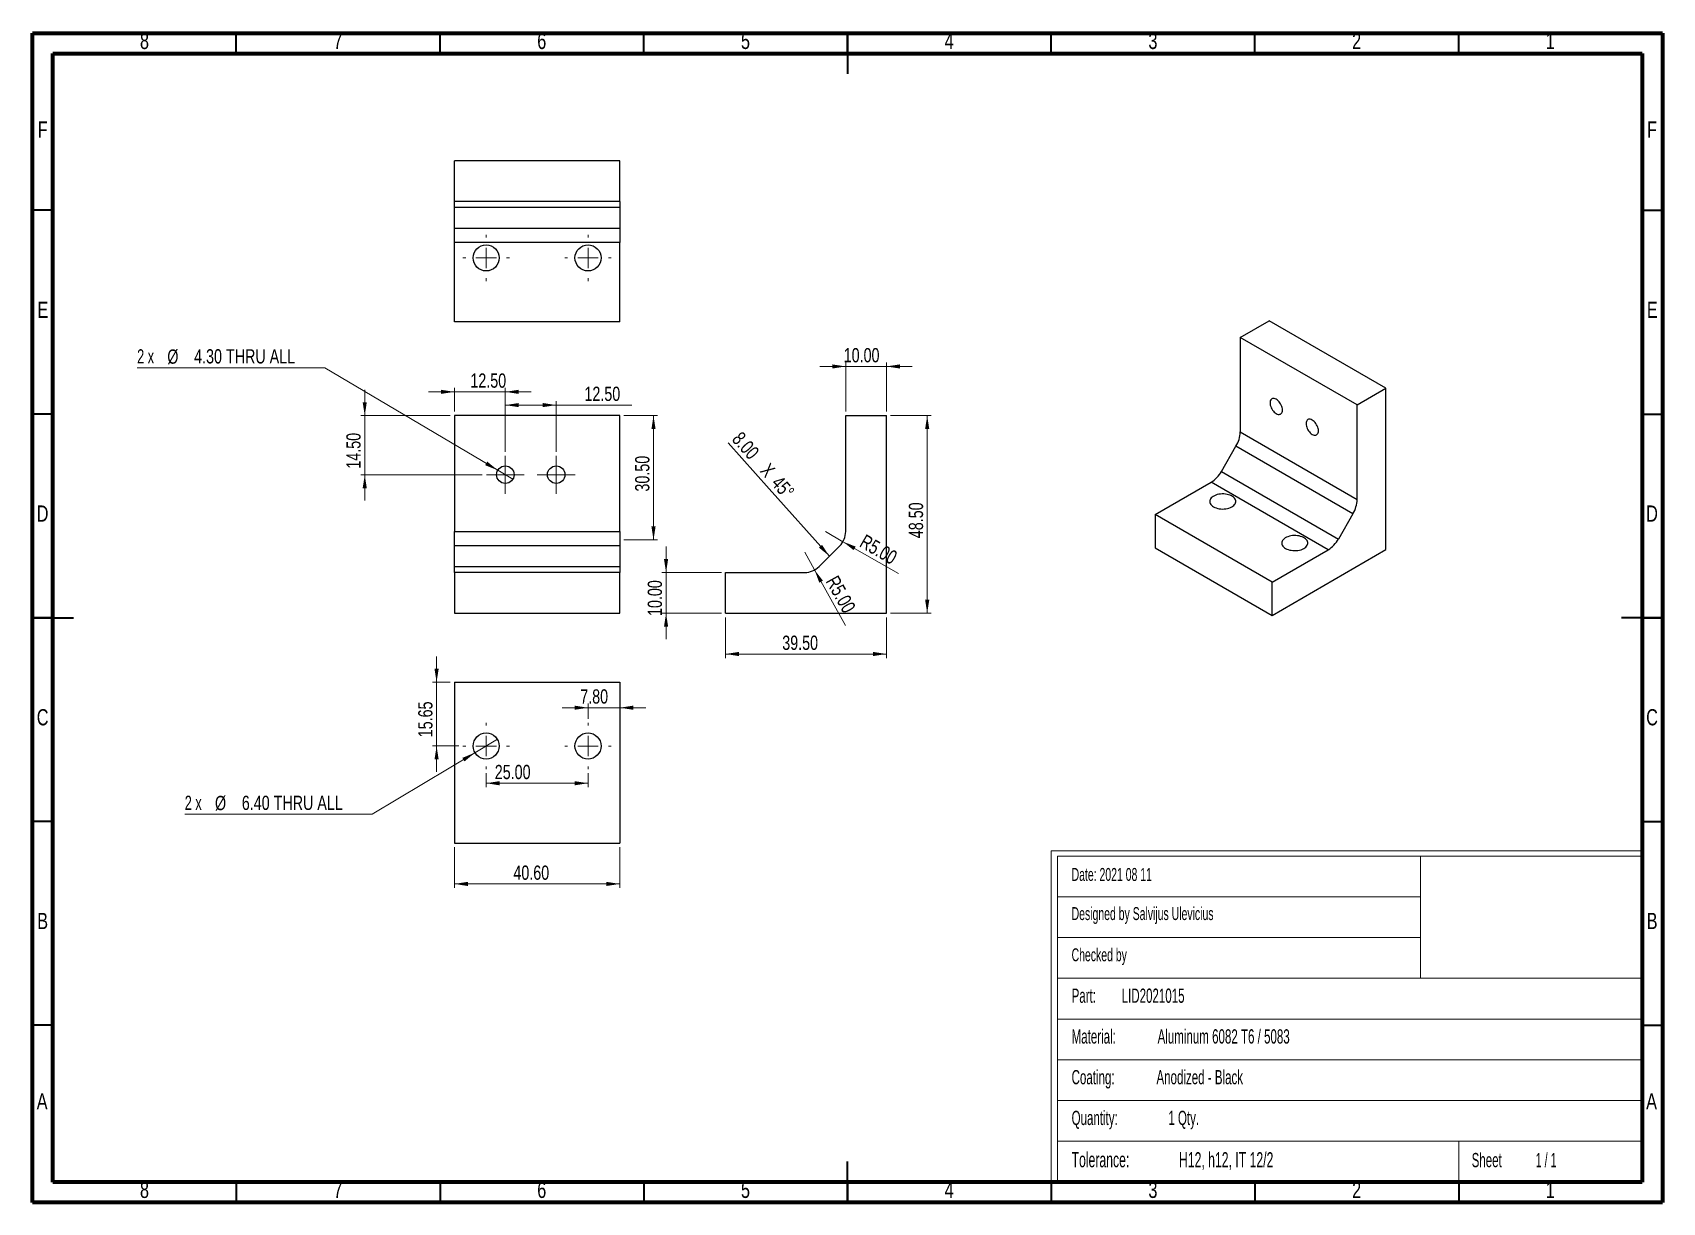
# Model space of a CAD drawing. Header units: millimetres. Extents: x 15 to 415, y 5 to 292.
import ezdxf

# ---------------------------------------------------------------- set-up
doc = ezdxf.new("R2010")
doc.units = ezdxf.units.MM
doc.styles.add('SLDTEXTSTYLE0', font='TXT', dxfattribs={"width": 0.605})
doc.styles.add('SLDTEXTSTYLE1', font='TXT', dxfattribs={"width": 0.563})
doc.styles.add('SLDTEXTSTYLE2', font='TXT', dxfattribs={"width": 0.75})
doc.styles.add('SLDTEXTSTYLE3', font='TXT', dxfattribs={"width": 0.666667})
doc.dimstyles.new('SLDDIMSTYLE0', dxfattribs={"dimtxt": 3.5, "dimasz": 3.302, "dimexe": 0, "dimexo": 0.0625, "dimgap": 0.875, "dimtad": 0, "dimtih": 1, "dimtoh": 1, "dimrnd": 1e-09, "dimzin": 4, "dimdsep": 46, "dimtxsty": 'SLDTEXTSTYLE2', "dimblk1": 'NONE', "dimsah": 1, "dimcen": 0, "dimadec": 0, "dimazin": 1, "dimtfac": 1, "dimtmove": 0, "dimatfit": 3, "dimldrblk": 'NONE', "dimfxl": 0, "dimfrac": 2, "dimtolj": 1, "dimtzin": 12, "dimarcsym": 0})
doc.dimstyles.new('SLDDIMSTYLE1', dxfattribs={"dimtxt": 3.5, "dimasz": 3.302, "dimexe": 0, "dimexo": 0.0625, "dimgap": 0.875, "dimtad": 1, "dimrnd": 1e-09, "dimzin": 4, "dimdsep": 46, "dimtxsty": 'SLDTEXTSTYLE2', "dimsah": 1, "dimcen": 0.09, "dimadec": 0, "dimazin": 1, "dimtfac": 1, "dimtmove": 0, "dimatfit": 0, "dimfxl": 0, "dimfrac": 2, "dimtolj": 1, "dimtzin": 12, "dimarcsym": 0})
doc.dimstyles.new('SLDDIMSTYLE2', dxfattribs={"dimtxt": 3.5, "dimasz": 3.302, "dimexe": 0, "dimexo": 0.0625, "dimgap": 0.875, "dimtad": 1, "dimrnd": 1e-09, "dimzin": 4, "dimdsep": 46, "dimtxsty": 'SLDTEXTSTYLE2', "dimsah": 1, "dimcen": 0.09, "dimadec": 0, "dimazin": 1, "dimtfac": 1, "dimtofl": 0, "dimtmove": 0, "dimatfit": 3, "dimfxl": 0, "dimfrac": 2, "dimtolj": 1, "dimtzin": 12, "dimarcsym": 0})
doc.dimstyles.new('SLDDIMSTYLE3', dxfattribs={"dimtxt": 3.5, "dimasz": 3.302, "dimexe": 0, "dimexo": 0.0625, "dimgap": 0.875, "dimtad": 1, "dimrnd": 1e-09, "dimzin": 4, "dimdsep": 46, "dimtxsty": 'SLDTEXTSTYLE2', "dimsah": 1, "dimcen": 0, "dimadec": 0, "dimazin": 1, "dimtfac": 1, "dimtofl": 0, "dimtmove": 0, "dimatfit": 3, "dimfxl": 0, "dimfrac": 2, "dimtolj": 1, "dimtzin": 12, "dimarcsym": 0})
doc.dimstyles.new('SLDDIMSTYLE4', dxfattribs={"dimtxt": 3.5, "dimasz": 3.302, "dimexe": 0, "dimexo": 0.0625, "dimgap": 0.875, "dimtad": 1, "dimrnd": 1e-09, "dimzin": 12, "dimdsep": 46, "dimtxsty": 'SLDTEXTSTYLE2', "dimsah": 1, "dimcen": 0.09, "dimadec": 0, "dimazin": 3, "dimtfac": 1, "dimtmove": 0, "dimatfit": 0, "dimfxl": 0, "dimfrac": 2, "dimtolj": 1, "dimtzin": 12, "dimarcsym": 0})

# ---------------------------------------------------------------- blocks, each defined once
blk = doc.blocks.new('SW_NOTE_0')
at = {"color": 0, "linetype": 'Continuous', "lineweight": 0, "attachment_point": 1, "style": 'SLDTEXTSTYLE0'}
for s, insert, char_height in [('Tolerance:', (0, 4.77), 3.704), ('H12, h12, IT 12/2', (26.36, 4.77), 3.7042)]:
    blk.add_mtext(s, dxfattribs=dict(at, insert=insert, char_height=char_height))
blk = doc.blocks.new('SW_NOTE_0_1')
at = {"color": 0, "linetype": 'Continuous', "lineweight": 0, "char_height": 3.5, "attachment_point": 1}
for s, insert, style in [('Sheet', (0, 4.51), 'SLDTEXTSTYLE0'), ('1 / 1', (15.72, 4.51), 'SLDTEXTSTYLE1')]:
    blk.add_mtext(s, dxfattribs=dict(at, insert=insert, style=style))
blk = doc.blocks.new('SW_NOTE_0_2')
at = {"color": 0, "linetype": 'Continuous', "lineweight": 0, "char_height": 3.5, "attachment_point": 1, "style": 'SLDTEXTSTYLE0'}
for s, insert in [('Quantity:', (0, 4.51)), ('1 Qty.', (23.74, 4.51))]:
    blk.add_mtext(s, dxfattribs=dict(at, insert=insert))
blk = doc.blocks.new('SW_NOTE_0_3')
at = {"color": 0, "linetype": 'Continuous', "lineweight": 0, "char_height": 3.5, "attachment_point": 1, "style": 'SLDTEXTSTYLE0'}
for s, insert in [('Coating:', (0, 4.51)), ('Anodized - Black', (20.83, 4.51))]:
    blk.add_mtext(s, dxfattribs=dict(at, insert=insert))
blk = doc.blocks.new('SW_NOTE_0_4')
at = {"color": 0, "linetype": 'Continuous', "lineweight": 0, "char_height": 3.5, "attachment_point": 1, "style": 'SLDTEXTSTYLE0'}
for s, insert in [('Material:', (0, 4.51)), ('Aluminum 6082 T6 / 5083', (21.11, 4.51))]:
    blk.add_mtext(s, dxfattribs=dict(at, insert=insert))
blk = doc.blocks.new('SW_NOTE_0_5')
at = {"color": 0, "linetype": 'Continuous', "lineweight": 0, "char_height": 3.5, "attachment_point": 1, "style": 'SLDTEXTSTYLE0'}
for s, insert in [('Part:', (0, 4.51)), ('LID2021015', (12.29, 4.51))]:
    blk.add_mtext(s, dxfattribs=dict(at, insert=insert))
blk = doc.blocks.new('_D')
at = {"color": 7, "linetype": 'Continuous', "lineweight": 0}
for p, q in [((86.69, 209.84), (40.65, 209.84)), ((129.17, 184.7), (86.69, 209.84)), ((132.87, 182.51), (129.17, 184.7))]:
    blk.add_line(p, q, dxfattribs=at)
at = {"color": 7, "linetype": 'Continuous', "lineweight": 18}
blk.add_solid([(129.17, 184.7), (126.58, 186.82), (126.07, 185.94)], dxfattribs=at)
at = {"color": 7, "linetype": 'Continuous', "lineweight": 18, "char_height": 3.5, "attachment_point": 1}
for s, insert, style in [('2 x', (40.65, 214.41), 'SLDTEXTSTYLE3'), ('%%c', (48.06, 214.35), 'SLDTEXTSTYLE2'), ('4.30 THRU ALL', (54.65, 214.41), 'SLDTEXTSTYLE2')]:
    blk.add_mtext(s, dxfattribs=dict(at, insert=insert, style=style))
blk = doc.blocks.new('_None')
blk = doc.blocks.new('_D_1')
at = {"color": 7, "linetype": 'Continuous', "lineweight": 0}
for p, q in [((118.52, 199.1), (118.52, 204.94)), ((131.02, 189.25), (131.02, 204.94)), ((118.52, 203.94), (112.17, 203.94)), ((118.52, 203.94), (131.02, 203.94)), ((131.02, 203.94), (137.37, 203.94))]:
    blk.add_line(p, q, dxfattribs=at)
at = {"color": 7, "linetype": 'Continuous', "lineweight": 18}
for points in [[(118.52, 203.94), (115.21, 204.45), (115.21, 203.44)], [(131.02, 203.94), (134.32, 203.44), (134.32, 204.45)]]:
    blk.add_solid(points, dxfattribs=at)
at = {"color": 7, "linetype": 'Continuous', "lineweight": 18, "insert": (122.44, 208.46), "char_height": 3.5, "attachment_point": 1, "style": 'SLDTEXTSTYLE2'}
blk.add_mtext('12.50', dxfattribs=at)
blk = doc.blocks.new('_D_2')
at = {"color": 7, "linetype": 'Continuous', "lineweight": 0}
for p, q in [((131.02, 189.25), (131.02, 201.69)), ((131.02, 200.69), (143.52, 200.69)), ((143.52, 189.25), (143.52, 201.69)), ((143.52, 200.69), (162.07, 200.69))]:
    blk.add_line(p, q, dxfattribs=at)
at = {"color": 7, "linetype": 'Continuous', "lineweight": 18}
for points in [[(131.02, 200.69), (134.32, 200.19), (134.32, 201.2)], [(143.52, 200.69), (140.21, 201.2), (140.21, 200.19)]]:
    blk.add_solid(points, dxfattribs=at)
at = {"color": 7, "linetype": 'Continuous', "lineweight": 18, "insert": (150.44, 205.21), "char_height": 3.5, "attachment_point": 1, "style": 'SLDTEXTSTYLE2'}
blk.add_mtext('12.50', dxfattribs=at)
blk = doc.blocks.new('_D_3')
at = {"color": 7, "linetype": 'Continuous', "lineweight": 0}
for p, q in [((96.52, 198.1), (96.52, 204.45)), ((117.52, 198.1), (95.52, 198.1)), ((96.52, 183.6), (96.52, 198.1)), ((125.37, 183.6), (95.52, 183.6)), ((96.52, 183.6), (96.52, 177.25))]:
    blk.add_line(p, q, dxfattribs=at)
at = {"color": 7, "linetype": 'Continuous', "lineweight": 18}
for points in [[(96.52, 198.1), (97.02, 201.4), (96.01, 201.4)], [(96.52, 183.6), (96.01, 180.3), (97.02, 180.3)]]:
    blk.add_solid(points, dxfattribs=at)
at = {"color": 7, "linetype": 'Continuous', "lineweight": 18, "insert": (92, 185.09), "char_height": 3.5, "attachment_point": 1, "rotation": 90, "style": 'SLDTEXTSTYLE2'}
blk.add_mtext('14.50', dxfattribs=at)
blk = doc.blocks.new('_D_4')
at = {"color": 7, "linetype": 'Continuous', "lineweight": 0}
for p, q in [((160.12, 198.1), (168.39, 198.1)), ((167.39, 167.6), (167.39, 198.1)), ((160.12, 167.6), (168.39, 167.6))]:
    blk.add_line(p, q, dxfattribs=at)
at = {"color": 7, "linetype": 'Continuous', "lineweight": 18}
for points in [[(167.39, 198.1), (166.88, 194.8), (167.9, 194.8)], [(167.39, 167.6), (167.9, 170.9), (166.88, 170.9)]]:
    blk.add_solid(points, dxfattribs=at)
at = {"color": 7, "linetype": 'Continuous', "lineweight": 18, "insert": (162.88, 179.47), "char_height": 3.5, "attachment_point": 1, "rotation": 90, "style": 'SLDTEXTSTYLE2'}
blk.add_mtext('30.50', dxfattribs=at)
blk = doc.blocks.new('SW_CENTERMARKSYMBOL_0')
at = {"color": 0, "linetype": 'Continuous', "lineweight": 18}
for p, q in [((0, 2.5), (0, 4.65)), ((-2.5, 0), (-4.65, 0)), ((0, 0), (-2.5, 0)), ((0, 0), (0, 2.5)), ((0, 0), (0, -2.5)), ((0, 0), (2.5, 0)), ((2.5, 0), (4.65, 0)), ((0, -2.5), (0, -4.65))]:
    blk.add_line(p, q, dxfattribs=at)
blk = doc.blocks.new('SW_CENTERMARKSYMBOL_1')
at = {"color": 0, "linetype": 'Continuous', "lineweight": 18}
for p, q in [((0, 2.5), (0, 4.65)), ((-2.5, 0), (-4.65, 0)), ((0, 0), (-2.5, 0)), ((0, 0), (0, 2.5)), ((0, 0), (0, -2.5)), ((0, 0), (2.5, 0)), ((2.5, 0), (4.65, 0)), ((0, -2.5), (0, -4.65))]:
    blk.add_line(p, q, dxfattribs=at)
blk = doc.blocks.new('_D_5')
at = {"color": 7, "linetype": 'Continuous', "lineweight": 0}
for p, q in [((225.56, 198.1), (235.56, 198.1)), ((234.56, 149.6), (234.56, 198.1)), ((225.56, 149.6), (235.56, 149.6))]:
    blk.add_line(p, q, dxfattribs=at)
at = {"color": 7, "linetype": 'Continuous', "lineweight": 18}
for points in [[(234.56, 198.1), (234.05, 194.8), (235.07, 194.8)], [(234.56, 149.6), (235.07, 152.9), (234.05, 152.9)]]:
    blk.add_solid(points, dxfattribs=at)
at = {"color": 7, "linetype": 'Continuous', "lineweight": 18, "insert": (230.05, 168.03), "char_height": 3.5, "attachment_point": 1, "rotation": 90, "style": 'SLDTEXTSTYLE2'}
blk.add_mtext('48.50', dxfattribs=at)
blk = doc.blocks.new('_D_6')
at = {"color": 7, "linetype": 'Continuous', "lineweight": 0}
for p, q in [((185.06, 148.6), (185.06, 138.6)), ((224.56, 148.6), (224.56, 138.6)), ((185.06, 139.6), (224.56, 139.6))]:
    blk.add_line(p, q, dxfattribs=at)
at = {"color": 7, "linetype": 'Continuous', "lineweight": 18}
for points in [[(185.06, 139.6), (188.36, 139.09), (188.36, 140.11)], [(224.56, 139.6), (221.26, 140.11), (221.26, 139.09)]]:
    blk.add_solid(points, dxfattribs=at)
at = {"color": 7, "linetype": 'Continuous', "lineweight": 18, "insert": (198.99, 144.11), "char_height": 3.5, "attachment_point": 1, "style": 'SLDTEXTSTYLE2'}
blk.add_mtext('39.50', dxfattribs=at)
blk = doc.blocks.new('SW_CHAMFER_DIMENSION_0')
at = {"color": 0, "linetype": 'Continuous', "lineweight": 0}
for p, q in [((10.1, -11.32), (0, 0)), ((24.88, -27.87), (10.1, -11.32))]:
    blk.add_line(p, q, dxfattribs=at)
at = {"color": 0, "linetype": 'Continuous', "lineweight": 18}
blk.add_solid([(24.88, -27.87), (23.06, -25.07), (22.3, -25.74)], dxfattribs=at)
at = {"color": 0, "linetype": 'Continuous', "lineweight": 18, "char_height": 3.5, "attachment_point": 1, "rotation": 311.7326, "style": 'SLDTEXTSTYLE2'}
for s, insert in [('8.00', (3.37, 3)), ('X', (10.27, -4.73)), ('45°', (13.01, -7.8))]:
    blk.add_mtext(s, dxfattribs=dict(at, insert=insert))
blk = doc.blocks.new('_D_7')
at = {"color": 7, "linetype": 'Continuous', "lineweight": 0}
for p, q in [((214.56, 210.18), (208.21, 210.18)), ((214.56, 199.1), (214.56, 211.18)), ((214.56, 210.18), (224.56, 210.18)), ((224.56, 199.1), (224.56, 211.18)), ((224.56, 210.18), (230.91, 210.18))]:
    blk.add_line(p, q, dxfattribs=at)
at = {"color": 7, "linetype": 'Continuous', "lineweight": 18}
for points in [[(214.56, 210.18), (211.26, 210.68), (211.26, 209.67)], [(224.56, 210.18), (227.86, 209.67), (227.86, 210.68)]]:
    blk.add_solid(points, dxfattribs=at)
at = {"color": 7, "linetype": 'Continuous', "lineweight": 18, "insert": (214.07, 214.69), "char_height": 3.5, "attachment_point": 1, "style": 'SLDTEXTSTYLE2'}
blk.add_mtext('10.00', dxfattribs=at)
blk = doc.blocks.new('_D_8')
at = {"color": 7, "linetype": 'Continuous', "lineweight": 0}
for p, q in [((170.47, 159.6), (170.47, 165.95)), ((184.06, 159.6), (169.47, 159.6)), ((170.47, 149.6), (170.47, 159.6)), ((184.06, 149.6), (169.47, 149.6)), ((170.47, 149.6), (170.47, 143.25))]:
    blk.add_line(p, q, dxfattribs=at)
at = {"color": 7, "linetype": 'Continuous', "lineweight": 18}
for points in [[(170.47, 159.6), (170.98, 162.9), (169.96, 162.9)], [(170.47, 149.6), (169.96, 146.3), (170.98, 146.3)]]:
    blk.add_solid(points, dxfattribs=at)
at = {"color": 7, "linetype": 'Continuous', "lineweight": 18, "insert": (165.96, 148.93), "char_height": 3.5, "attachment_point": 1, "rotation": 90, "style": 'SLDTEXTSTYLE2'}
blk.add_mtext('10.00', dxfattribs=at)
blk = doc.blocks.new('_D_9')
at = {"color": 7, "linetype": 'Continuous', "lineweight": 0}
for q in [(209.56, 169.67), (227.5, 159.32)]:
    blk.add_line((213.89, 167.17), q, dxfattribs=at)
at = {"color": 7, "linetype": 'Continuous', "lineweight": 18}
blk.add_solid([(213.89, 167.17), (216.5, 165.08), (217, 165.96)], dxfattribs=at)
at = {"color": 7, "linetype": 'Continuous', "lineweight": 18, "insert": (219.44, 169.13), "char_height": 3.5, "attachment_point": 1, "rotation": 330, "style": 'SLDTEXTSTYLE2'}
blk.add_mtext('R5.00', dxfattribs=at)
blk = doc.blocks.new('_D_10')
at = {"color": 7, "linetype": 'Continuous', "lineweight": 0}
for q in [(204.49, 164.6), (214.5, 146.62)]:
    blk.add_line((206.92, 160.23), q, dxfattribs=at)
at = {"color": 7, "linetype": 'Continuous', "lineweight": 18}
blk.add_solid([(206.92, 160.23), (208.08, 157.1), (208.97, 157.59)], dxfattribs=at)
at = {"color": 7, "linetype": 'Continuous', "lineweight": 18, "insert": (212.62, 159.18), "char_height": 3.5, "attachment_point": 1, "rotation": 299.0993, "style": 'SLDTEXTSTYLE2'}
blk.add_mtext('R5.00', dxfattribs=at)
blk = doc.blocks.new('_D_11')
at = {"color": 7, "linetype": 'Continuous', "lineweight": 0}
for p, q in [((129.06, 118.66), (123.57, 115.37)), ((123.57, 115.37), (98.38, 100.26)), ((98.38, 100.26), (52.34, 100.26))]:
    blk.add_line(p, q, dxfattribs=at)
at = {"color": 7, "linetype": 'Continuous', "lineweight": 18}
blk.add_solid([(123.57, 115.37), (120.48, 114.11), (121, 113.24)], dxfattribs=at)
at = {"color": 7, "linetype": 'Continuous', "lineweight": 18, "char_height": 3.5, "attachment_point": 1}
for s, insert, style in [('2 x', (52.34, 104.82), 'SLDTEXTSTYLE3'), ('%%c', (59.76, 104.77), 'SLDTEXTSTYLE2'), ('6.40 THRU ALL', (66.35, 104.82), 'SLDTEXTSTYLE2')]:
    blk.add_mtext(s, dxfattribs=dict(at, insert=insert, style=style))
blk = doc.blocks.new('_D_12')
at = {"color": 7, "linetype": 'Continuous', "lineweight": 0}
for p, q in [((118.52, 92.17), (118.52, 82.17)), ((159.12, 92.17), (159.12, 82.17)), ((118.52, 83.17), (159.12, 83.17))]:
    blk.add_line(p, q, dxfattribs=at)
at = {"color": 7, "linetype": 'Continuous', "lineweight": 18}
for points in [[(118.52, 83.17), (121.82, 82.66), (121.82, 83.68)], [(159.12, 83.17), (155.81, 83.68), (155.81, 82.66)]]:
    blk.add_solid(points, dxfattribs=at)
at = {"color": 7, "linetype": 'Continuous', "lineweight": 18, "insert": (133, 87.68), "char_height": 3.5, "attachment_point": 1, "style": 'SLDTEXTSTYLE2'}
blk.add_mtext('40.60', dxfattribs=at)
blk = doc.blocks.new('_D_13')
at = {"color": 7, "linetype": 'Continuous', "lineweight": 0}
for p, q in [((114.15, 132.67), (114.15, 139.02)), ((117.52, 132.67), (113.15, 132.67)), ((114.15, 132.67), (114.15, 117.02)), ((119.62, 117.02), (113.15, 117.02)), ((114.15, 117.02), (114.15, 110.67))]:
    blk.add_line(p, q, dxfattribs=at)
at = {"color": 7, "linetype": 'Continuous', "lineweight": 18}
for points in [[(114.15, 132.67), (114.66, 135.97), (113.64, 135.97)], [(114.15, 117.02), (113.64, 113.72), (114.66, 113.72)]]:
    blk.add_solid(points, dxfattribs=at)
at = {"color": 7, "linetype": 'Continuous', "lineweight": 18, "insert": (109.64, 119.16), "char_height": 3.5, "attachment_point": 1, "rotation": 90, "style": 'SLDTEXTSTYLE2'}
blk.add_mtext('15.65', dxfattribs=at)
blk = doc.blocks.new('_D_14')
at = {"color": 7, "linetype": 'Continuous', "lineweight": 0}
for p, q in [((126.32, 110.32), (126.32, 106.88)), ((151.32, 110.32), (151.32, 106.88)), ((151.32, 107.88), (126.32, 107.88))]:
    blk.add_line(p, q, dxfattribs=at)
at = {"color": 7, "linetype": 'Continuous', "lineweight": 18}
for points in [[(126.32, 107.88), (129.62, 107.37), (129.62, 108.39)], [(151.32, 107.88), (148.01, 108.39), (148.01, 107.37)]]:
    blk.add_solid(points, dxfattribs=at)
at = {"color": 7, "linetype": 'Continuous', "lineweight": 18, "insert": (128.43, 112.39), "char_height": 3.5, "attachment_point": 1, "style": 'SLDTEXTSTYLE2'}
blk.add_mtext('25.00', dxfattribs=at)
blk = doc.blocks.new('_D_15')
at = {"color": 7, "linetype": 'Continuous', "lineweight": 0}
for p, q in [((151.32, 126.42), (144.97, 126.42)), ((151.32, 123.72), (151.32, 127.42)), ((151.32, 126.42), (159.12, 126.42)), ((159.12, 126.42), (165.47, 126.42))]:
    blk.add_line(p, q, dxfattribs=at)
at = {"color": 7, "linetype": 'Continuous', "lineweight": 18}
for points in [[(151.32, 126.42), (148.01, 126.92), (148.01, 125.91)], [(159.12, 126.42), (162.42, 125.91), (162.42, 126.92)]]:
    blk.add_solid(points, dxfattribs=at)
at = {"color": 7, "linetype": 'Continuous', "lineweight": 18, "insert": (149.41, 130.93), "char_height": 3.5, "attachment_point": 1, "style": 'SLDTEXTSTYLE2'}
blk.add_mtext('7.80', dxfattribs=at)
blk = doc.blocks.new('SW_CENTERMARKSYMBOL_2')
at = {"color": 0, "linetype": 'Continuous', "lineweight": 18}
for p, q in [((0, 5), (0, 5.7)), ((-5, 0), (-5.7, 0)), ((0, 0), (-2.5, 0)), ((0, 0), (0, 2.5)), ((0, 0), (0, -2.5)), ((0, 0), (2.5, 0)), ((5, 0), (5.7, 0)), ((0, -5), (0, -5.7))]:
    blk.add_line(p, q, dxfattribs=at)
blk = doc.blocks.new('SW_CENTERMARKSYMBOL_3')
at = {"color": 0, "linetype": 'Continuous', "lineweight": 18}
for p, q in [((0, 5), (0, 5.7)), ((-5, 0), (-5.7, 0)), ((0, 0), (-2.5, 0)), ((0, 0), (0, 2.5)), ((0, 0), (0, -2.5)), ((0, 0), (2.5, 0)), ((5, 0), (5.7, 0)), ((0, -5), (0, -5.7))]:
    blk.add_line(p, q, dxfattribs=at)
blk = doc.blocks.new('SW_CENTERMARKSYMBOL_4')
at = {"color": 0, "linetype": 'Continuous', "lineweight": 18}
for p, q in [((0, 5), (0, 5.7)), ((-5, 0), (-5.7, 0)), ((0, 0), (-2.5, 0)), ((0, 0), (0, 2.5)), ((0, 0), (0, -2.5)), ((0, 0), (2.5, 0)), ((5, 0), (5.7, 0)), ((0, -5), (0, -5.7))]:
    blk.add_line(p, q, dxfattribs=at)
blk = doc.blocks.new('SW_CENTERMARKSYMBOL_5')
at = {"color": 0, "linetype": 'Continuous', "lineweight": 18}
for p, q in [((0, 5), (0, 5.7)), ((-5, 0), (-5.7, 0)), ((0, 0), (-2.5, 0)), ((0, 0), (0, 2.5)), ((0, 0), (0, -2.5)), ((0, 0), (2.5, 0)), ((5, 0), (5.7, 0)), ((0, -5), (0, -5.7))]:
    blk.add_line(p, q, dxfattribs=at)

msp = doc.modelspace()

# ---------------------------------------------------------------- linework, layer by layer
at = {"color": 7, "linetype": 'Continuous', "lineweight": 70}
for p, q in [((15, 5), (15, 292)), ((15, 292), (415, 292)), ((415, 292), (415, 5)), ((20, 10), (20, 287)), ((20, 287), (410, 287)), ((410, 287), (410, 10)), ((410, 10), (20, 10)), ((415, 5), (15, 5))]:
    msp.add_line(p, q, dxfattribs=at)
at = {"color": 7, "linetype": 'Continuous', "lineweight": 35}
for p, q in [((65, 287), (65, 292)), ((115, 287), (115, 292)), ((165, 287), (165, 292)), ((215, 292.001), (215, 281.999)), ((215, 287), (215, 292)), ((265, 287), (265, 292)), ((315, 287), (315, 292)), ((365, 287), (365, 292)), ((20, 248.5), (15, 248.5)), ((410, 248.5), (415, 248.5)), ((20, 198.5), (15, 198.5)), ((410, 198.5), (415, 198.5)), ((14.999, 148.5), (25.001, 148.5)), ((20, 148.5), (15, 148.5)), ((415.001, 148.5), (404.999, 148.5)), ((410, 148.5), (415, 148.5)), ((20, 98.5), (15, 98.5)), ((410, 98.5), (415, 98.5)), ((20, 48.5), (15, 48.5)), ((410, 48.5), (415, 48.5)), ((215, 4.999), (215, 15.001)), ((65, 10), (65, 5)), ((115, 10), (115, 5)), ((165, 10), (165, 5)), ((215, 10), (215, 5)), ((265, 10), (265, 5)), ((315, 10), (315, 5)), ((365, 10), (365, 5))]:
    msp.add_line(p, q, dxfattribs=at)
at = {"color": 7, "linetype": 'Continuous', "lineweight": 25}
for p, q in [((159.116, 260.664), (118.516, 260.664)), ((118.516, 250.664), (118.516, 260.664)), ((159.116, 250.664), (159.116, 260.664)), ((159.116, 250.664), (118.516, 250.664)), ((118.516, 249.2), (118.516, 250.664)), ((159.116, 249.2), (118.516, 249.2)), ((118.516, 244.128), (118.516, 249.2)), ((159.116, 250.664), (159.116, 249.2)), ((159.116, 249.2), (159.116, 244.128)), ((118.516, 244.128), (159.116, 244.128)), ((118.516, 240.593), (118.516, 244.128)), ((159.116, 244.128), (159.116, 240.593)), ((159.116, 240.593), (118.516, 240.593)), ((118.516, 221.164), (118.516, 240.593)), ((159.116, 221.164), (159.116, 240.593)), ((159.116, 221.164), (118.516, 221.164)), ((311.382, 217.307), (318.453, 221.389)), ((347.161, 204.816), (318.453, 221.389)), ((340.09, 200.733), (311.382, 217.307)), ((311.382, 217.307), (311.382, 194.093)), ((340.09, 200.733), (347.161, 204.816)), ((347.161, 165.213), (347.161, 204.816)), ((340.09, 177.52), (340.09, 200.733)), ((159.116, 198.101), (118.516, 198.101)), ((118.516, 198.101), (118.516, 169.672)), ((159.116, 169.672), (159.116, 198.101)), ((214.561, 169.672), (214.561, 198.101)), ((214.561, 198.101), (224.561, 198.101)), ((224.561, 149.601), (224.561, 198.101)), ((311.382, 194.093), (340.09, 177.52)), ((306.76, 184.398), (310.346, 190.608)), ((339.055, 174.035), (310.346, 190.608)), ((306.76, 184.398), (335.469, 167.825)), ((290.522, 173.828), (304.26, 181.759)), ((332.969, 165.186), (304.26, 181.759)), ((319.231, 157.255), (290.522, 173.828)), ((290.522, 173.828), (290.522, 165.662)), ((339.055, 174.035), (335.469, 167.825)), ((118.516, 169.672), (159.116, 169.672)), ((118.516, 166.136), (118.516, 169.672)), ((159.116, 169.672), (159.116, 166.136)), ((159.116, 166.136), (118.516, 166.136)), ((118.516, 161.065), (118.516, 166.136)), ((159.116, 166.136), (159.116, 161.065)), ((213.097, 166.136), (208.025, 161.065)), ((290.522, 165.662), (319.231, 149.089)), ((319.231, 149.089), (347.161, 165.213)), ((319.231, 157.255), (332.969, 165.186)), ((118.516, 161.065), (159.116, 161.065)), ((118.516, 159.601), (118.516, 161.065)), ((159.116, 161.065), (159.116, 159.601)), ((159.116, 159.601), (118.516, 159.601)), ((118.516, 159.601), (118.516, 149.601)), ((159.116, 149.601), (159.116, 159.601)), ((185.061, 149.601), (185.061, 159.601)), ((185.061, 159.601), (204.49, 159.601)), ((319.231, 149.089), (319.231, 157.255)), ((118.516, 149.601), (159.116, 149.601)), ((185.061, 149.601), (224.561, 149.601)), ((118.516, 132.668), (159.116, 132.668)), ((118.516, 132.668), (118.516, 93.168)), ((159.116, 132.668), (159.116, 93.168)), ((118.516, 93.168), (159.116, 93.168))]:
    msp.add_line(p, q, dxfattribs=at)
at = {"color": 7, "linetype": 'Continuous', "lineweight": 18}
for p, q in [((265, 91.31), (265, 9.81)), ((265, 91.31), (410, 91.31)), ((410, 90), (266.5, 90)), ((266.5, 90), (266.5, 10)), ((355.602, 90), (355.602, 60)), ((266.5, 80), (355.602, 80)), ((266.5, 70), (355.602, 70)), ((266.5, 60), (410, 60)), ((266.5, 60), (410, 60)), ((266.5, 50), (410, 50)), ((266.5, 40), (410, 40)), ((266.5, 30), (410, 30)), ((266.5, 20), (410, 20)), ((365, 20), (365, 10))]:
    msp.add_line(p, q, dxfattribs=at)
at = {"color": 7, "linetype": 'Continuous', "lineweight": 25, "flags": 128}
for points in [[(321.741, 199.487), (321.722, 199.772), (321.666, 200.072), (321.575, 200.379), (321.45, 200.686), (321.295, 200.985), (321.114, 201.269), (320.911, 201.53), (320.69, 201.763), (320.458, 201.961), (320.22, 202.12), (319.983, 202.235), (319.751, 202.305), (319.53, 202.327), (319.327, 202.3), (319.145, 202.226), (318.991, 202.106), (318.866, 201.943), (318.775, 201.741), (318.719, 201.506), (318.7, 201.242), (318.719, 200.956), (318.775, 200.656), (318.866, 200.349), (318.991, 200.042), (319.145, 199.743), (319.327, 199.46), (319.53, 199.198), (319.751, 198.966), (319.983, 198.768), (320.22, 198.609), (320.458, 198.493), (320.69, 198.423), (320.911, 198.402), (321.114, 198.428), (321.295, 198.502), (321.45, 198.622), (321.575, 198.785), (321.666, 198.987), (321.722, 199.223), (321.741, 199.487)], [(330.58, 194.384), (330.561, 194.669), (330.505, 194.969), (330.414, 195.277), (330.289, 195.583), (330.134, 195.882), (329.953, 196.166), (329.75, 196.427), (329.529, 196.66), (329.297, 196.858), (329.059, 197.017), (328.822, 197.133), (328.59, 197.202), (328.369, 197.224), (328.166, 197.198), (327.984, 197.124), (327.829, 197.004), (327.705, 196.841), (327.613, 196.639), (327.558, 196.403), (327.539, 196.139), (327.558, 195.854), (327.613, 195.554), (327.705, 195.247), (327.829, 194.94), (327.984, 194.641), (328.166, 194.357), (328.369, 194.096), (328.59, 193.863), (328.822, 193.665), (329.059, 193.506), (329.297, 193.39), (329.529, 193.321), (329.75, 193.299), (329.953, 193.325), (330.134, 193.4), (330.289, 193.52), (330.414, 193.683), (330.505, 193.884), (330.561, 194.12), (330.58, 194.384)], [(304.841, 175.726), (305.149, 175.57), (305.489, 175.437), (305.855, 175.331), (306.242, 175.253), (306.644, 175.204), (307.052, 175.185), (307.462, 175.196), (307.866, 175.238), (308.257, 175.309), (308.629, 175.408), (308.976, 175.534), (309.293, 175.685), (309.573, 175.857), (309.813, 176.049), (310.009, 176.257), (310.156, 176.478), (310.254, 176.708), (310.3, 176.943), (310.293, 177.18), (310.234, 177.414), (310.124, 177.642), (309.964, 177.86), (309.757, 178.065), (309.507, 178.252), (309.217, 178.419), (308.892, 178.564), (308.538, 178.683), (308.161, 178.776), (307.766, 178.839), (307.36, 178.874), (306.95, 178.877), (306.542, 178.851), (306.144, 178.794), (305.762, 178.709), (305.401, 178.596), (305.069, 178.458), (304.77, 178.296), (304.509, 178.113), (304.291, 177.913), (304.119, 177.698), (303.996, 177.472), (303.924, 177.239), (303.904, 177.003), (303.937, 176.767), (304.022, 176.535), (304.157, 176.312), (304.341, 176.1), (304.57, 175.904), (304.841, 175.726)], [(322.519, 165.521), (322.827, 165.364), (323.167, 165.232), (323.533, 165.126), (323.92, 165.048), (324.321, 164.999), (324.73, 164.98), (325.14, 164.991), (325.543, 165.033), (325.934, 165.104), (326.307, 165.203), (326.654, 165.329), (326.97, 165.48), (327.251, 165.652), (327.491, 165.844), (327.686, 166.052), (327.834, 166.273), (327.932, 166.503), (327.978, 166.738), (327.971, 166.975), (327.912, 167.209), (327.802, 167.437), (327.642, 167.655), (327.435, 167.859), (327.184, 168.047), (326.894, 168.214), (326.57, 168.359), (326.216, 168.478), (325.838, 168.571), (325.443, 168.634), (325.038, 168.668), (324.628, 168.672), (324.22, 168.646), (323.822, 168.589), (323.439, 168.504), (323.079, 168.391), (322.746, 168.253), (322.447, 168.091), (322.186, 167.908), (321.968, 167.708), (321.796, 167.493), (321.673, 167.267), (321.601, 167.034), (321.582, 166.797), (321.615, 166.561), (321.699, 166.33), (321.835, 166.106), (322.019, 165.895), (322.248, 165.699), (322.519, 165.521)]]:
    msp.add_lwpolyline(points, dxfattribs=at)
at = {"color": 7, "linetype": 'Continuous', "lineweight": 25}
for centre, radius in [((126.316, 236.814), 3.2), ((151.316, 236.814), 3.2), ((131.016, 183.601), 2.15), ((143.516, 183.601), 2.15), ((126.316, 117.018), 3.2), ((151.316, 117.018), 3.2)]:
    msp.add_circle(centre, radius, dxfattribs=at)
for centre, radius, start, end in [((304.172, 194.339), 7.214, 328.85627, 358.0435), ((300.443, 187.879), 7.213, 301.95467, 331.14439), ((332.88, 177.766), 7.214, 328.85627, 358.0435), ((209.561, 169.672), 5, 315, 0), ((329.151, 171.306), 7.213, 301.95467, 331.14439), ((204.49, 164.601), 5, 270, 315)]:
    msp.add_arc(centre, radius, start, end, dxfattribs=at)

# ---------------------------------------------------------------- block references
at = {"color": 7, "linetype": 'Continuous', "lineweight": 0}
for name, p in [('SW_CENTERMARKSYMBOL_5', (126.316, 236.814)), ('SW_CENTERMARKSYMBOL_4', (151.316, 236.814)), ('SW_CENTERMARKSYMBOL_1', (131.016, 183.601)), ('SW_CENTERMARKSYMBOL_0', (143.516, 183.601)), ('SW_CENTERMARKSYMBOL_3', (126.316, 117.018)), ('SW_CENTERMARKSYMBOL_2', (151.316, 117.018)), ('SW_NOTE_0_5', (270, 52.979)), ('SW_NOTE_0_4', (270, 42.979)), ('SW_NOTE_0_3', (270, 32.979)), ('SW_NOTE_0_2', (270, 22.979)), ('SW_NOTE_0', (270, 12.561)), ('SW_NOTE_0_1', (368.182, 12.631))]:
    msp.add_blockref(name, p, dxfattribs=at)
at = {"color": 7, "linetype": 'Continuous', "lineweight": 18}
msp.add_blockref('SW_CHAMFER_DIMENSION_0', (185.682, 191.47), dxfattribs=at)

# ---------------------------------------------------------------- texts
at = {"color": 7, "linetype": 'Continuous', "lineweight": 0}
for s, insert, char_height, attachment_point, style in [('8', (42.46, 292.06), 3.969, 2, 'SLDTEXTSTYLE2'), ('7', (89.96, 292.06), 3.969, 2, 'SLDTEXTSTYLE2'), ('6', (139.96, 292.06), 3.969, 2, 'SLDTEXTSTYLE2'), ('5', (189.96, 292.06), 3.969, 2, 'SLDTEXTSTYLE2'), ('4', (239.96, 292.06), 3.969, 2, 'SLDTEXTSTYLE2'), ('3', (289.96, 292.06), 3.969, 2, 'SLDTEXTSTYLE2'), ('2', (339.96, 292.06), 3.969, 2, 'SLDTEXTSTYLE2'), ('1', (387.46, 292.06), 3.969, 2, 'SLDTEXTSTYLE2'), ('F', (17.458, 270.31), 3.969, 2, 'SLDTEXTSTYLE2'), ('F', (412.458, 270.31), 3.969, 2, 'SLDTEXTSTYLE2'), ('E', (17.508, 226.06), 3.969, 2, 'SLDTEXTSTYLE2'), ('E', (412.508, 226.06), 3.969, 2, 'SLDTEXTSTYLE2'), ('D', (17.453, 176.06), 3.969, 2, 'SLDTEXTSTYLE2'), ('D', (412.453, 176.06), 3.969, 2, 'SLDTEXTSTYLE2'), ('C', (17.459, 126.06), 3.969, 2, 'SLDTEXTSTYLE2'), ('C', (412.459, 126.06), 3.969, 2, 'SLDTEXTSTYLE2'), ('Date: 2021 08 11', (270, 87.08), 3.175, 1, 'SLDTEXTSTYLE0'), ('B', (17.471, 76.06), 3.969, 2, 'SLDTEXTSTYLE2'), ('Designed by Salvijus Ulevicius', (270, 77.474), 3.175, 1, 'SLDTEXTSTYLE0'), ('B', (412.471, 76.06), 3.969, 2, 'SLDTEXTSTYLE2'), ('Checked by', (270, 67.359), 3.175, 1, 'SLDTEXTSTYLE0'), ('A', (17.34, 31.81), 3.969, 2, 'SLDTEXTSTYLE2'), ('A', (412.34, 31.81), 3.969, 2, 'SLDTEXTSTYLE2'), ('8', (42.46, 10.06), 3.969, 2, 'SLDTEXTSTYLE2'), ('7', (89.96, 10.06), 3.969, 2, 'SLDTEXTSTYLE2'), ('6', (139.96, 10.06), 3.969, 2, 'SLDTEXTSTYLE2'), ('5', (189.96, 10.06), 3.969, 2, 'SLDTEXTSTYLE2'), ('4', (239.96, 10.06), 3.969, 2, 'SLDTEXTSTYLE2'), ('3', (289.96, 10.06), 3.969, 2, 'SLDTEXTSTYLE2'), ('2', (339.96, 10.06), 3.969, 2, 'SLDTEXTSTYLE2'), ('1', (387.46, 10.06), 3.969, 2, 'SLDTEXTSTYLE2')]:
    msp.add_mtext(s, dxfattribs=dict(at, insert=insert, char_height=char_height, attachment_point=attachment_point, style=style))

# ---------------------------------------------------------------- dimensions: what is measured, and where the dimension line sits
at = {"color": 7, "linetype": 'Continuous', "lineweight": 18}
for p1, p2, picture, middle in [((132.866, 182.506), (129.166, 184.696), '_D', (62.874, 212.646)), ((129.06, 118.664), (123.572, 115.372), '_D_11', (74.568, 103.062))]:
    dim = msp.add_diameter_dim_2p(p1=p1, p2=p2, text='2 x <> THRU ALL\\P', dimstyle='SLDDIMSTYLE0', dxfattribs=at)
    dim.commit()
    dim.dimension.update_dxf_attribs({"geometry": picture, "text_midpoint": middle, "dimtype": 163})
for base, p1, p2, dimstyle, picture, middle in [((224.561, 210.176), (214.561, 198.101), (224.561, 198.101), 'SLDDIMSTYLE1', '_D_7', (219.89, 210.176)), ((131.016, 203.944), (118.516, 198.101), (131.016, 188.251), 'SLDDIMSTYLE1', '_D_1', (128.254, 203.944)), ((143.516, 200.695), (131.016, 188.251), (143.516, 188.251), 'SLDDIMSTYLE2', '_D_2', (156.256, 200.695)), ((224.561, 139.601), (185.061, 149.601), (224.561, 149.601), 'SLDDIMSTYLE2', '_D_6', (204.811, 139.601)), ((159.116, 126.416), (151.316, 122.718), (159.116, 132.668), 'SLDDIMSTYLE1', '_D_15', (153.931, 126.416)), ((126.316, 107.877), (151.316, 111.318), (126.316, 111.318), 'SLDDIMSTYLE1', '_D_14', (134.25, 107.877)), ((159.116, 83.168), (118.516, 93.168), (159.116, 93.168), 'SLDDIMSTYLE2', '_D_12', (138.816, 83.168))]:
    dim = msp.add_linear_dim(base=base, p1=p1, p2=p2, dimstyle=dimstyle, dxfattribs=at)
    dim.commit()
    dim.dimension.update_dxf_attribs({"geometry": picture, "text_midpoint": middle, "dimtype": 160})
for base, p1, p2, dimstyle, picture, middle in [((96.516, 198.101), (126.366, 183.601), (118.516, 198.101), 'SLDDIMSTYLE1', '_D_3', (96.516, 190.913)), ((167.39, 198.101), (159.116, 167.601), (159.116, 198.101), 'SLDDIMSTYLE2', '_D_4', (167.39, 185.287)), ((234.561, 198.101), (224.561, 149.601), (224.561, 198.101), 'SLDDIMSTYLE2', '_D_5', (234.561, 173.851)), ((170.472, 159.601), (185.061, 149.601), (185.061, 159.601), 'SLDDIMSTYLE1', '_D_8', (170.472, 154.751)), ((114.151, 117.018), (118.516, 132.668), (120.616, 117.018), 'SLDDIMSTYLE4', '_D_13', (114.151, 124.979))]:
    dim = msp.add_linear_dim(base=base, p1=p1, p2=p2, angle=90, dimstyle=dimstyle, dxfattribs=at)
    dim.commit()
    dim.dimension.update_dxf_attribs({"geometry": picture, "text_midpoint": middle, "dimtype": 160})
for center, mpoint, picture, middle in [((209.561, 169.672), (213.891, 167.172), '_D_9', (222.568, 162.162)), ((204.49, 164.601), (206.922, 160.232), '_D_10', (211.731, 151.591))]:
    dim = msp.add_radius_dim(center=center, mpoint=mpoint, dimstyle='SLDDIMSTYLE3', dxfattribs=at)
    dim.commit()
    dim.dimension.update_dxf_attribs({"geometry": picture, "text_midpoint": middle, "dimtype": 164})

doc.saveas('drawing.dxf')
